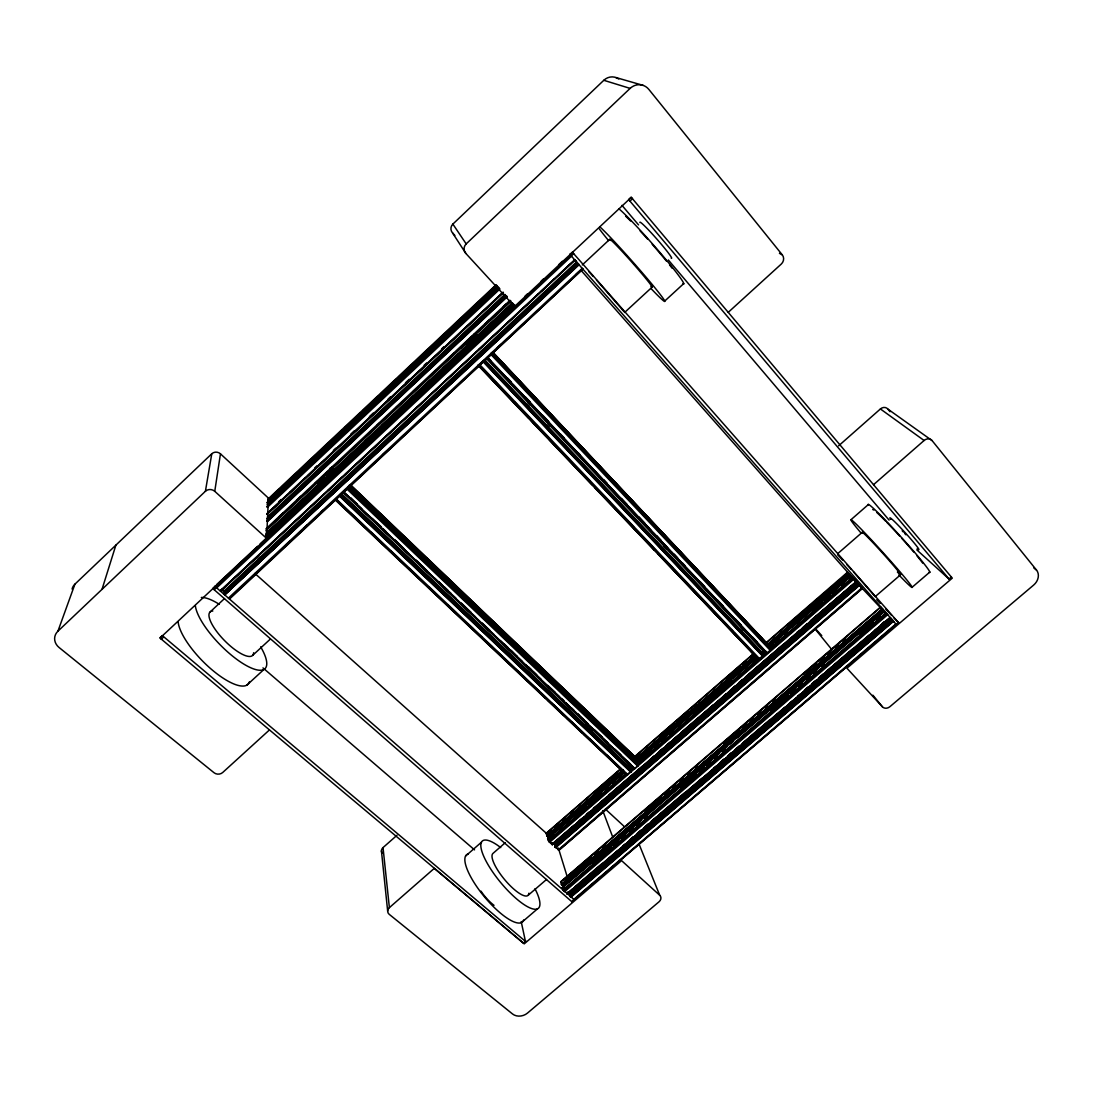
<?xml version="1.0" encoding="UTF-8"?>
<svg xmlns="http://www.w3.org/2000/svg" width="1093" height="1093" viewBox="0 0 1093 1093"><rect width="100%" height="100%" fill="white"/><g stroke="black" fill="none" stroke-linecap="round" stroke-linejoin="round"><path stroke-width="1.5" d="M571.475 897.244L570.163 896.151L570.833 897.326L893.459 621.22L890.112 617.422L567.13 894.074L617.832 850.354M883.964 610.946L887.707 614.69L564.466 891.751L562.349 887.366L563.291 888.158M886.983 614.102L880.548 607.052L560.723 881.723C562.062 888.254 561.98 881.723 564.494 887.038M556.583 847.635L555.025 846.624L558.974 850.012M549.724 838.222L546.896 835.817L546.186 833.276L620.892 768.557M224.407 594.332L578.279 263.905L579.071 264.779L224.666 594.838L578.279 263.905M220.458 453.841L268.441 498.121L266.61 538.384L214.761 491.317L220.458 453.841A6.148 5.697 13.7 0 0 211.782 453.773L74.925 584.154A12.269 10.78 11.1 0 0 72.083 589.059M269.452 729.933L222.726 772.478A6.134 5.274 -1.5 0 1 214.05 772.737L59.104 647.521A13.253 11.49 9.5 0 1 57.929 631.18L205.402 491.276L211.782 453.773M470.236 339.581L474.704 335.879L474.704 333.884M102.018 589.346L115.885 545.134M330.892 470.127C319.457 480.333 331.657 474.772 330.701 468.76M57.929 631.18L74.925 584.154M766.275 652.412C766.862 654.447 773.461 648.409 769.636 646.742L492.137 352.493M722.856 621.958L756.93 657.74C757.558 662.372 764.458 656.292 762.695 655.499M767.914 644.925L493.353 352.656M637.902 764.622L638.216 763.392L348.175 486.617M634.159 768.119L634.773 768.598L638.257 765.428L637.383 761.507L348.681 485.907M339.732 494.555L630.579 770.278L630.36 771.303M350.347 485.798L636.208 758.897L635.866 759.621M625.415 772.97L627.136 775.06L630.688 771.125M635.689 760.865L636.563 759.69L635.388 757.039L350.279 484.541M763.433 651.401L763.911 650.444M761.507 654.461L765.646 650.881M629.773 769.868L632.82 766.808M329.813 470.086L327.108 472.231M324.908 475.018L320.932 480.114M319.662 480.496L318.691 481.221L319.347 480.264M471.698 338.215L472.162 337.464L469.676 338.816L472.012 341.303M327.49 473.378L328.023 472.572L326.301 473.378M327.531 473.952L328.064 473.146L325.427 474.567M461.328 347.861L466.328 343.229M329.758 469.525L329.321 471.507L326.52 472.75M322.025 479.035L322.312 478.215M512.74 303.813L514.584 306.491L465.837 253.439L452.584 232.959A6.257 6.134 87.3 0 1 452.871 224.092L603.801 80.295A13.212 12.255 -80.9 0 1 618.775 79.024M465.837 253.439A6.749 6.626 -83.6 0 1 466.178 243.903L630.115 88.396A14.305 13.225 -78.2 0 1 648.859 89.421L782.315 254.901A6.626 6.012 -59.1 0 1 781.276 264.055L728.239 312.338M267.771 499.296L496.126 284.686M268.646 499.241L279.849 488.721M282.336 486.385L297.255 472.354M299.755 470.017L305.972 464.17M308.458 461.833L315.918 454.811M318.405 452.475L333.338 438.443M335.824 436.107L342.041 430.259M344.527 427.923L360.704 412.717M363.19 410.381L369.407 404.533M371.907 402.197L378.123 396.349M380.61 394.013L396.786 378.806M399.273 376.47L414.192 362.439M417.936 358.928L432.855 344.896M435.342 342.56L450.275 328.528M454.005 325.017L468.938 310.986M472.668 307.475L486.344 294.618M490.088 291.107L495.061 286.434M267.717 500.69L496.646 285.519M267.607 501.045L496.973 285.464M267.799 501.304L497.192 285.724M266.815 502.753L496.208 287.172M267.457 502.821L497.684 286.503M268.714 501.865L496.591 287.814M272.553 498.435L287.486 484.404M291.216 480.893L305.015 468.064M308.65 464.525L323.583 450.494M326.069 448.157L341.071 434.167M344.732 430.615L359.665 416.583M362.152 414.247L377.153 400.257M379.572 397.879L394.6 383.889M398.248 380.337L413.181 366.305M415.668 363.969L430.683 349.979M433.088 347.601L449.264 332.395M451.751 330.059L466.752 316.082M469.184 313.691L496.618 288.019M272.977 498.394L284.166 487.888M290.383 482.04L302.816 470.359M309.032 464.511L320.235 453.991M326.452 448.157L338.885 436.476M345.101 430.628L356.291 420.108M362.507 414.274L374.954 402.579M381.17 396.745L392.36 386.225M398.576 380.378L411.023 368.696M417.239 362.862L428.429 352.342M434.645 346.495L447.078 334.813M453.294 328.966L464.498 318.459M470.714 312.612L483.147 300.93M489.363 295.083L496.823 288.074M267.211 504.392L498.449 287.145M267.389 504.857L498.75 287.527M266.637 506.715L499.31 288.169M267.307 507.425L499.993 288.921M278.66 501.81L281.147 499.474M314.716 467.968L317.202 465.645M333.365 450.466L335.852 448.13M350.785 434.14L354.515 430.628M369.434 416.624L373.164 413.127M388.083 399.123L390.57 396.8M405.489 382.796L409.219 379.285M424.139 365.294L426.625 362.958M441.545 348.954L444.031 346.618M266.719 513.833L503.012 292.214M272.212 509.065L285.874 496.249M289.59 492.752L305.739 477.614M308.226 475.277L324.361 460.126M326.848 457.803L479.595 314.483M482.081 312.147L501.96 293.498M267.061 514.079L503.258 292.473M267.252 514.297L503.422 292.623M267.539 516.866L504.829 294.331M266.829 518.547L505.335 294.891M267.307 519.079L505.84 295.452M267.17 520.377L506.305 295.971M267.006 520.733L506.619 296.121M267.075 520.924L506.742 296.271M267.266 521.197L506.961 296.517M267.539 521.47L507.234 296.818M265.886 528.916L510.035 300.274M279.849 516.101L283.579 512.603M297.269 499.788L301.012 496.29M485.224 323.774L488.954 320.276M503.887 306.3L506.387 303.963M278.674 517.454L283.647 512.795M297.351 499.966L301.081 496.468M314.77 483.639L317.257 481.316M332.204 467.326L334.69 464.99M377.017 425.355L379.517 423.018M395.693 407.867L398.18 405.53M413.127 391.54L416.857 388.042M431.803 374.052L435.533 370.554M449.237 357.739L454.21 353.066M466.656 341.412L472.886 335.592M485.333 323.924L489.063 320.427M502.766 307.611L506.496 304.114M266.569 529.449L510.636 300.93M265.831 530.843L511.018 301.299M265.804 533.425L512.248 302.802M269.042 531.171L276.488 524.189M278.975 521.867L303.84 498.613M307.57 495.115L322.476 481.166M326.206 477.668L339.882 464.88M346.098 459.06L358.531 447.433M364.734 441.613L375.924 431.148M382.14 425.327L394.573 413.7M399.546 409.042L413.209 396.253M415.695 393.931L430.615 379.968M433.101 377.645L439.318 371.825M443.048 368.341L457.953 354.378M462.926 349.733L476.603 336.931M481.576 332.286L493.995 320.645M501.455 313.664L512.644 303.198M265.558 535.174L513.068 303.567M265.626 535.365L513.191 303.731M265.831 535.652L513.437 304.004M266.118 535.953L513.71 304.305M266.528 536.39L514.216 304.715M266.747 536.499L338.898 469.02M340.224 467.777L514.366 304.865M267.116 536.649L282.035 522.686M285.765 519.202L299.455 506.401M305.671 500.58L318.104 488.954M324.32 483.133L335.524 472.668M341.74 466.848L354.173 455.207M357.903 451.723L371.593 438.921M375.323 435.438L380.296 430.779M382.782 428.456L398.945 413.332M402.689 409.848L416.365 397.046M421.338 392.387L435.014 379.599M441.244 373.779L452.434 363.313M459.893 356.332L471.083 345.866M477.313 340.046L488.503 329.567M493.476 324.922L507.152 312.12M510.882 308.636L514.625 305.138M216.537 584.687L257.579 546.309M260.066 543.972L515.063 305.493M525.009 296.189L527.495 293.853M541.185 281.065L543.672 278.742M558.591 264.779L562.335 261.282M275.094 530.132L277.581 527.81M391.991 420.805L395.721 417.321M570.778 255.379L571.502 256.186L216.674 587.897L215.949 587.146L570.778 255.379L569.795 254.3M163.485 637.178L161.299 639.227L160.152 637.656L162.338 635.607L525.446 941.374L521.183 921.536M214.214 589.755L216.441 587.679L215.253 586.108L213.039 588.184L214.214 589.755L571.83 901.698L898.501 622.614L572.349 252.155L569.918 254.423L896.397 624.581L895.85 623.939L573.483 899.635L574.303 899.635M571.284 255.94L573.716 253.672M630.019 201.044L632.478 198.735L631.071 197.232L628.612 199.527L949.23 579.222L951.416 577.118L949.189 579.017M221.414 589.469L225.158 593.062L578.047 263.768L574.658 259.765L220.567 590.548M220.677 590.671L228.15 583.676M230.65 581.353L290.492 525.446M292.992 523.123L306.709 510.308M310.439 506.824L324.156 494.009M327.9 490.511L342.86 476.548M345.361 474.212L422.663 402.019M425.15 399.683L438.867 386.881M442.61 383.383L457.571 369.407M461.314 365.909L476.275 351.946M478.761 349.61L538.617 293.716M541.103 291.38L554.82 278.578M558.564 275.081L571.024 263.44M220.431 591.122L574.904 260.052L220.649 591.204M256.322 558.468L258.809 556.132M223.641 591.381L576.476 262.006L574.672 260.025M224.202 591.914L577.008 262.607M224.721 592.488L577.541 263.208M224.475 594.551L578.552 264.192M224.666 594.838L578.798 264.451M210.211 611.889L224.489 598.581M582.282 264.93L609.744 239.326M268.823 560.818L271.324 558.482M286.311 544.519L290.055 541.021M303.799 528.22L307.543 524.736M321.287 511.92L323.774 509.598M382.482 454.879L386.225 451.395M399.97 438.594L403.713 435.096M417.444 422.294L419.944 419.958M479.895 364.092L482.396 361.756M497.383 347.793L501.127 344.295M576.066 274.452L578.566 272.13M229.134 598.677L582.842 269.042L582.214 268.332L228.396 598.131L229.94 598.663M229.694 598.868L582.842 269.042M252.702 655.322L270.203 639.2M624.609 312.489L652.043 287.199M246.922 685.092L264 669.394M664.735 301.053L683.726 283.606M382.099 853.073A5.301 4.495 -10.9 0 1 383.028 847.594L397.005 835.257M838.618 445.835L880.411 408.96A5.711 5 -48.5 0 1 887.871 409.083L932.069 440.575L1036.533 570.109A11.654 9.564 -42.7 0 1 1033.664 585.056L889.893 706.693A5.629 4.686 -35.2 0 1 882.447 706.857L846.938 668.219L952.29 578.129L631.289 197.355L160.029 638.052L523.451 943.081L525.993 941.141M389.381 907.627L434.276 868.375L524.216 943.874L621.575 860.628L659.707 895.249A5.438 4.468 -22.5 0 1 659.052 901.766L527.482 1013.088A10.752 8.635 -16.6 0 1 512.535 1013.976L389.245 914.349A5.67 4.714 -11.5 0 1 389.381 907.627L383.028 847.594M873.526 484.691L924.104 440.493A6.148 5.287 -47.3 0 1 932.069 440.575M851.051 519.653L868.443 504.474M465.591 856.038L481.439 842.225M505.294 842.703L493.066 853.332A27.352 7.815 50.3 0 0 506.961 882.297A27.352 7.815 50.3 0 0 528.93 893.186M838.249 553.181L862.227 532.318M633.776 757.394L753.555 653.628M765.141 643.586L847.581 572.172L857.691 583.375M546.172 833.576L620.92 768.816M635.101 756.547L753.746 653.764M765.264 643.791L848.127 572.828M550.858 830.325L546.992 833.672L546.186 833.276M554.711 826.977L558.578 823.63M562.43 820.296L565.013 818.056M570.15 813.602L572.732 811.375M594.606 792.425L608.76 780.156M611.342 777.929L616.479 773.475M635.784 756.752L638.367 754.525M658.956 736.682L674.395 723.306M676.963 721.079L682.114 716.625M684.696 714.398L688.549 711.051M693.7 706.597L696.268 704.357M725.875 678.726L740.029 666.457M742.598 664.23L746.464 660.882M750.317 657.549L754.184 654.201M788.927 624.103L804.38 610.727M806.948 608.5L812.099 604.033M815.952 600.699L819.818 597.352M823.685 594.005L826.253 591.778M546.787 835.599L622.682 769.868M635.552 758.72L755.195 655.117M768.065 643.968L849.111 573.784M546.896 835.817L622.805 770.073M635.675 758.925L755.345 655.308M768.215 644.16L849.275 573.962M547.087 836.077L623.01 770.333M635.293 759.772L755.564 655.554M768.42 644.419L849.493 574.221L850.149 574.959L767.491 646.346M554.151 830.065L558.031 826.704M561.898 823.357L565.764 820.01M568.346 817.783L579.959 807.727M610.905 780.921L614.785 777.574M618.652 774.227L622.518 770.866M635.416 759.703L639.282 756.356M661.21 737.365L663.793 735.138M668.957 730.67L671.526 728.43M675.406 725.083L680.556 720.615M683.139 718.374L698.618 704.985M725.697 681.526L728.28 679.286M733.444 674.818L737.31 671.471M739.893 669.244L745.043 664.776M747.626 662.536L755.372 655.841M790.198 625.688L794.065 622.341M797.931 618.98L801.797 615.632M804.38 613.405L817.277 602.229M547.306 836.309L623.229 770.565M635.429 760.004L755.782 655.8M767.218 646.045L849.726 574.467M547.689 836.651L623.707 770.948M635.183 760.892L756.219 656.237M636.7 761.22L756.752 657.33M761.917 652.849L764.499 650.622M768.365 647.275L850.969 575.765L856.529 581.9L552.32 844.698L549.014 841.719L547.634 838.317L623.802 772.396L547.634 838.44L548.426 838.905L550.913 836.582M636.713 761.329L756.821 657.371M760.66 654.051L764.567 650.677M768.406 647.343L851.037 575.833L851.775 576.68M547.962 838.468L553.113 834M555.695 831.773L602.147 791.564M604.73 789.337L609.894 784.87M612.476 782.629L624.089 772.573M636.987 761.411L666.675 735.726M669.244 733.485L731.19 679.887M733.772 677.646L756.998 657.549M769.896 646.373L781.509 636.331M784.091 634.09L787.971 630.743M791.838 627.396L838.29 587.187M840.872 584.96L846.037 580.492M848.619 578.252L851.187 576.025M574.139 816.485L585.752 806.429M593.499 799.734L588.335 804.202L593.581 799.816M596.081 797.494L601.232 793.026M605.112 789.679L607.694 787.452M612.845 782.984L615.427 780.744M637.369 761.766L650.267 750.604M654.133 747.257L658.013 743.896M661.88 740.548L664.462 738.321M669.613 733.854L672.195 731.613M694.137 712.636L708.332 700.353M714.781 694.765L710.901 698.126L714.863 694.861M718.648 691.418L722.514 688.071M726.394 684.724L728.963 682.497M753.487 661.279L757.353 657.931M770.251 646.755L772.833 644.528M775.415 642.288L779.282 638.94M784.446 634.473L787.028 632.246M814.121 608.801L821.868 602.093M824.45 599.866L829.601 595.398M832.183 593.157L836.063 589.81M841.214 585.342L843.796 583.115M848.96 578.648L851.543 576.421M580.684 810.992L585.848 806.525M596.163 797.589L600.112 794.338M605.194 789.774L607.776 787.534M640.033 759.621L642.616 757.394M645.198 755.154L650.431 750.795M654.229 747.339L656.879 745.207M661.962 740.644L664.626 738.513M669.708 733.95L672.291 731.709M699.383 708.264L707.198 701.665M718.729 691.514L721.394 689.382L718.866 691.691M726.476 684.819L729.058 682.578M775.511 642.383L779.377 639.036M819.367 604.429L821.95 602.188M824.532 599.961L828.494 596.71M832.279 593.267L836.227 590.001M841.309 585.438L843.892 583.211M849.042 578.744L851.72 576.612M589.837 803.355L592.42 801.128M596.286 797.767L598.868 795.54M636.673 762.805L637.738 762.313L349.241 486.972M654.352 747.53L656.934 745.289M662.03 741.04L664.612 738.8M711.133 698.386L713.715 696.159M775.647 642.561L778.23 640.334M832.429 593.431L835.011 591.19M548.249 840.476L625.579 773.571M629.445 770.223L633.312 766.876M637.178 763.529L758.337 658.71M762.204 655.363L766.07 652.015M769.937 648.668L852.431 577.295M548.522 841.05L625.893 774.104M629.759 770.756L633.639 767.409M637.506 764.062L766.453 652.507M770.319 649.16L852.854 577.76M549.014 841.719L626.412 774.773M630.278 771.426L634.432 767.792M638.025 764.731L853.428 578.402M549.588 842.32L854.002 579.044M550.435 842.17L552.143 844.001L574.112 825.174M579.263 820.72L581.845 818.493M586.9 813.957L589.564 811.826M593.431 808.478L598.581 804.024M601.068 801.715L606.301 797.357M608.801 795.035L642.356 766.193M651.373 758.405L653.942 756.178M659.011 751.629L662.959 748.391M666.73 744.948L670.692 741.71M673.261 739.483L678.411 735.029M680.898 732.706L713.169 704.985M723.47 696.077L726.053 693.85M731.203 689.396L735.07 686.062M738.841 682.633L742.789 679.381M745.371 677.154L783.995 643.777M796.783 632.546L799.448 630.415M803.3 627.081L807.167 623.734M810.951 620.305L856.461 581.845M552.32 844.698L583.252 817.564M585.821 815.351L589.646 811.921M593.554 808.67L654.024 756.274M657.945 753.022L663.041 748.486M665.664 746.341L726.189 694.028M730.056 690.694L735.206 686.24M737.72 683.931L742.926 679.559M745.453 677.25L799.584 630.593M802.166 628.366L807.317 623.912M809.831 621.616L856.256 581.613L552.115 844.561M552.43 842.812L553.645 843.892L856.584 582.091L854.712 579.877M553.645 843.892L856.98 582.555L860.792 586.873M857.868 583.539L554.902 845.285L857.431 583.047M555.025 846.665L858.702 584.386L862.227 588.362L558.96 850.327M555.148 846.679L858.688 584.386M555.121 846.979L858.907 584.605M555.23 847.198L859.071 584.796M555.422 847.471L859.303 585.042M555.654 847.703L859.522 585.301M558.168 849.93L861.817 587.897M558.673 850.299L862.363 588.526M528.097 895.331L546.582 879.428M875.11 596.696L900.591 574.768M560.723 882.065L880.739 607.243L885.043 611.861M564.152 879.865L591.313 856.543M593.895 854.316L597.775 850.982M601.669 847.649L605.549 844.329M644.351 810.992L661.169 796.551M663.765 794.338L668.943 789.897M671.526 787.67L675.406 784.337M679.286 781.003L683.166 777.67M687.046 774.336L689.642 772.123M694.806 767.669L697.402 765.455M723.279 743.24L738.8 729.905M741.382 727.678L746.56 723.238M749.142 721.025L753.022 717.691M756.916 714.357L760.796 711.024M764.676 707.69L767.259 705.463M772.437 701.023L775.019 698.796M803.478 674.367L816.416 663.26M819.012 661.033L824.177 656.592M826.773 654.365L830.653 651.032M834.533 647.698L838.413 644.364M842.293 641.031L844.889 638.818M561.392 884.319L882.283 608.883M561.515 884.565L882.461 609.074M561.72 884.838L882.707 609.347M561.952 885.084L883.39 610.113L562.485 885.494M562.43 885.494L883.363 610.085L882.666 609.347M521.429 922.629L537.483 908.857M562.349 887.502L884.456 611.165M912.19 587.201L929.856 572.049M562.676 887.502L641.536 819.859M644.132 817.632L719.112 753.309M721.694 751.096L726.872 746.656M729.455 744.442L733.335 741.109M737.215 737.789L818.657 667.919M821.239 665.692L884.592 611.356M591.518 863.47L610.905 846.829M613.501 844.616L618.665 840.175M625.128 834.642L621.248 837.962L625.223 834.738M629.008 831.308L632.888 827.988M644.515 818.001L647.111 815.788M680.72 786.96L696.227 773.653M698.81 771.439L703.988 766.999M706.57 764.786L710.45 761.452M714.33 758.132L716.912 755.905M722.077 751.478L724.659 749.251M769.909 710.45L788.012 694.929M790.594 692.702L795.759 688.276M798.341 686.049L802.221 682.729M806.101 679.395L809.981 676.075M813.861 672.741L816.444 670.528M821.608 666.102L824.204 663.875M859.098 633.94L873.321 621.739M879.783 616.192L875.903 619.526L879.879 616.302M599.374 856.912L603.24 853.578M605.836 851.365L611.001 846.925M613.583 844.711L617.463 841.378L613.665 844.821M629.103 831.404L631.686 829.191M691.145 778.189L696.323 773.748M698.905 771.535L702.785 768.201M706.665 764.881L710.532 761.548M714.412 758.228L716.994 756.014M722.172 751.574L724.755 749.361M777.751 703.892L780.347 701.679M782.93 699.465L788.094 695.025M794.556 689.478L790.676 692.812L794.652 689.587M798.436 686.158L802.317 682.824M806.197 679.504L808.779 677.277L806.238 679.696M813.943 672.851L816.539 670.637M866.954 627.382L872.118 622.955M608.5 849.261L611.083 847.034M621.37 838.263L625.251 834.929M629.131 831.609L631.768 829.3M636.877 824.955L639.473 822.728M698.987 771.644L702.867 768.311M706.693 765.073L709.33 762.764M714.453 758.419L717.09 756.11M798.477 686.349L802.358 683.016M876.094 619.731L878.676 617.518M563.032 889.784L886.013 612.818M563.332 890.412L886.478 613.323M563.851 891.123L887.106 614.02M568.428 892.325L572.308 888.992M574.904 886.778L602.106 863.47M630.62 839.055L633.202 836.828M638.394 832.388L640.976 830.174M644.87 826.841L648.75 823.507M651.346 821.294L656.524 816.854M659.12 814.627L685.038 792.425M721.312 761.356L723.908 759.129M729.086 754.689L731.682 752.476M735.562 749.142L739.455 745.809M743.336 742.489L747.229 739.155M749.825 736.928L769.253 720.287M805.527 689.205L808.123 686.991M812.017 683.658L815.897 680.324M819.791 676.991L823.671 673.671M826.267 671.444L831.445 667.003M834.041 664.79L852.171 649.242M881.983 623.72L884.565 621.493M622.942 845.804L625.606 843.7M629.5 840.367L633.38 837.033M637.192 833.59L641.154 830.379M643.75 828.152L648.928 823.712M651.442 821.389L702.061 778.202M713.633 768.106L716.311 766.002M720.191 762.668L724.085 759.334M727.883 755.905L731.859 752.681M734.455 750.454L739.633 746.013M742.133 743.691L784.979 707.171M790.171 702.731L792.753 700.517M797.849 695.968L800.527 693.85M804.421 690.516L808.301 687.196M812.099 683.753L816.075 680.529M818.575 678.207L869.208 635.019M874.386 630.579L876.982 628.366M880.862 625.032L884.756 621.698M567.335 894.224L890.276 617.613L567.445 894.224M567.404 892.038L569.125 893.582L890.672 618.201M891.601 619.253L570 894.62L891.137 618.734M570.396 896.793L892.557 620.237L570.163 896.205L892.612 620.305L893.691 621.521M570.273 896.547L892.803 620.482M570.601 897.08L893.459 621.22M523.451 943.081L525.446 941.374M571.83 901.698L898.391 622.45M464.867 344.596L464.252 345.019L465.645 342.737L468.788 346.112M473.009 336.22L470.496 337.628M768.939 646.906L769.636 646.742M634.159 758.105L635.743 757.832L350.266 485.032M762.49 652.207L761.22 652.384M574.344 899.785L216.441 587.679M765.769 642.821L766.835 642.862M634.473 756.889L635.388 757.039M615.905 77.535L643.203 85.391M603.801 80.295L630.115 88.396M779.432 253.316L782.315 254.901M317.503 482.669C329.512 470.25 316.82 488.653 317.435 481.316M880.411 408.96L924.104 440.493M637.383 761.507L582.596 709.931M1033.882 568.032L1036.533 570.109M262.976 667.905L474.553 849.876M563.537 884.469L564.726 885.508M254.874 573.442L549.588 836.172M916.795 549.875L949.23 579.222M605.454 809.162L624.089 826.363M337.245 500.594L340.961 504.092M350.416 513L354.146 516.511M354.569 516.962L360.745 522.809M370.254 531.745L372.727 534.081M373.109 534.491L381.402 542.278M390.433 550.858L399.997 559.862M408.987 568.401L418.592 577.432M428.77 587.105L437.173 595.002M448.335 605.549L455.767 612.572M468.159 624.281L474.362 630.142M479.472 635.033L481.945 637.369M487.984 643.026L492.943 647.712M496.796 651.401L501.742 656.073M509.051 662.945L511.538 665.295M515.336 668.93L520.295 673.602M532.66 685.297L538.835 691.145M551.2 702.772L557.389 708.674M568.524 719.194L575.984 726.203M587.078 736.737L595.726 744.92M606.861 755.441L614.28 762.449M620.592 768.379L623.078 770.729M335.592 499.528L627.136 775.06M336.084 500.211L386.854 548.194M389.327 550.544L405.435 565.75M409.151 569.262L425.245 584.482M426.735 585.821L443.826 602.038M444.072 602.216L545.38 698.003M547.853 700.34L563.947 715.546M566.734 718.128L582.528 733.102M584.086 734.523L601.109 750.659M601.437 750.918L626.221 774.336M334.882 499.638L626.562 775.142M339.868 494.746L630.716 770.784M339.786 495.143L631.057 771.371M339.855 495.525L631.057 771.59M339.677 495.785L630.934 771.863M339.417 496.058L630.716 772.109M336.275 498.982L627.806 774.623M375.637 536.649L378.11 538.986M394.19 554.178L397.893 557.69M411.501 570.546L416.447 575.219M428.811 586.914L434.987 592.748M448.595 605.604L453.54 610.29M468.378 624.308L473.324 628.981M488.161 643.012L491.864 646.523M517.836 671.061L520.309 673.411M536.39 688.604L538.863 690.94M553.7 704.971L557.403 708.469M572.24 722.5L575.956 725.998M589.551 738.868L595.74 744.702M606.861 755.222L614.28 762.245M350.607 497.67L357.356 504.31M372.194 518.424L377.153 523.137M377.768 523.506L381.471 527.031M383.329 529.012L385.802 531.362M395.051 539.942L404.355 549.014M415.49 559.602L424.152 567.827M438.99 581.941L442.706 585.479M444.427 586.914L448.13 590.425M448.895 591.354L451.368 593.704M461.711 603.35L471.151 612.531M482.286 623.106L489.705 630.169M504.556 644.283L508.259 647.807M511.1 650.308L516.921 656.046M528.384 666.744L536.704 674.859M547.839 685.448L555.258 692.511M561.447 698.386L563.92 700.736M571.338 707.799L573.811 710.149M577.773 713.702L583.717 719.563M594.838 730.151L602.27 737.201M614.635 748.965L620.824 754.853M626.999 760.728L630.716 764.253M350.689 498.312L361.81 508.887M369.229 515.937L380.35 526.512M385.296 531.212L390.242 535.912M393.945 539.436L398.986 544.027M401.363 546.486L408.782 553.536M416.201 560.586L427.418 571.065M434.741 578.224L447.092 589.974M450.808 593.499L455.836 598.09M460.686 602.899L475.523 616.999M482.942 624.048L494.063 634.623M500.239 640.498L512.603 652.248M516.306 655.773L522.481 661.648M526.198 665.172L531.225 669.777M533.616 672.222L541.021 679.286M548.44 686.336L559.657 696.801M565.75 702.785L579.345 715.71M583.047 719.235L588.075 723.839M592.939 728.635L607.763 742.734M615.181 749.784L626.303 760.359M631.248 765.059L633.721 767.409M343.735 491.891L634.773 768.598M343.339 491.836L634.514 768.762M343.243 492.014L634.295 768.803M343.421 492.615L632.328 767.177M590.179 727.801L592.652 730.151M341.918 494.022L630.934 768.393M584.454 724.7L586.927 727.036M322.872 476.958L325.345 479.294M341.399 494.542L630.47 768.844M350.744 503.859L355.69 508.546M372.973 524.941L376.675 528.452M393.958 544.847L397.661 548.358M403.823 554.219L408.768 558.906M414.944 564.753L418.646 568.278M426.051 575.301L428.511 577.637M437.159 585.834L439.632 588.184M456.915 604.579L460.618 608.091M479.13 625.661L482.833 629.172M489.008 635.033L492.711 638.544M500.116 645.567L503.818 649.078M509.994 654.939L513.696 658.451M521.101 665.473L523.561 667.823M530.979 674.846L533.439 677.195M542.087 685.393L545.79 688.904M563.073 705.299L566.775 708.81M584.058 725.205L587.761 728.717M593.936 734.578L597.639 738.089M606.273 746.287L608.746 748.637M614.908 754.484L618.624 757.995M322.394 477.491L324.867 479.841M340.934 495.074L630.074 769.349M330.168 468.241L333.871 471.766M333.297 471.725L330.277 469.635L332.75 471.998M330.236 469.075L333.406 472.217M348.708 486.699L361.783 499.31M365.048 502.356L393.015 528.998M394.628 530.583L410.258 545.448M413.113 548.221L442.255 575.984M442.679 576.448L459.497 592.433M462.394 595.261L484.582 616.425M485.347 617.108L508.737 639.432M510.458 641.126L557.976 686.431M558.509 686.991L581.927 709.33M330.933 470.7L333.406 473.05M348.23 487.191L638.572 764.198M348.011 487.587L638.585 764.745M347.547 488.257L638.257 765.428M346.891 488.967L637.684 766.084M331.766 466.834L335.469 470.386M331.807 467.394L335.496 470.919M350.785 485.839L374.23 508.231M377.112 510.773L406.295 538.863M406.623 538.972L422.322 554.192M426.311 557.772L453.363 583.635M455.822 585.985L470.591 600.084M475.51 604.784L502.561 630.647M505.021 632.997L518.533 646.113M524.708 651.797L567.868 693.249M572.677 697.635L617.203 740.385M619.663 742.748L635.402 757.572M331.862 468.146L334.335 470.496M331.807 468.323L334.267 470.673M350.293 485.975L636.222 759.102M331.917 468.706L334.376 471.056M350.416 486.371L636.563 759.69M331.848 468.883L334.321 471.233M349.118 485.374L636.577 759.908M330.428 467.968L334.13 471.493M348.94 485.634L636.44 760.168M222.098 589.318L223.15 590.329M849.439 574.221L850.286 575.191M860.396 586.394L855.887 581.599M837.648 554.82L842.676 560.081M902.176 530.761L903.378 532.018M479.349 364.242L759.84 658.997M494.938 381.43L502.425 389.34M514.639 402.169L517.003 404.642M518.861 406.61L523.561 411.555M536.472 425.122L538.822 427.582M540.693 429.494L546.404 435.533M559.466 449.209L562.868 452.83M564.657 454.729L568.182 458.432M582.268 473.228L586.968 478.16M587.569 478.775L589.96 481.262M605.221 497.288L609.908 502.247M622.846 515.841L625.196 518.314M628.065 521.334L633.94 527.509M646.851 541.076L649.201 543.535M649.898 544.259L655.786 550.435M668.711 564.029L673.261 568.77M673.862 569.439L677.387 573.142M692.648 589.182L699.301 596.15M710.259 607.681L712.609 610.154M713.415 610.973L721.366 619.294M731.053 629.513L733.403 631.986M734.264 632.847L743.144 642.219M479.8 366.073L759.129 659.448M479.69 366.428L482.04 368.901M486.727 373.833L502.001 389.873M504.351 392.332L529.026 418.236M532.537 421.939L545.462 435.506M550.162 440.438L576.011 467.585M578.347 470.045L591.272 483.612M595.972 488.544L611.247 504.583M614.772 508.286L639.432 534.19M641.782 536.663L654.707 550.23M660.582 556.392L701.692 599.565M705.217 603.268L720.478 619.307M724.003 622.996L748.678 648.9M751.028 651.373L756.93 657.74M479.649 366.592L481.999 369.051M485.524 372.754L528.998 418.4M531.348 420.873L545.448 435.67M548.973 439.372L592.447 485.019M594.797 487.492L654.707 550.407M658.232 554.11L701.706 599.756M704.056 602.216L720.506 619.499M477.819 365.158L758.487 659.598M876.736 599.715L880.179 603.336M885.904 609.361L891.628 615.386M893.91 617.791L898.501 622.614M467.025 341.18L469.362 343.653M484.623 359.734L762.641 652.986M505.622 382.577L508.163 385.282M647.548 532.264L649.898 534.737M470.017 345.415L466.492 341.699L468.378 344.705M484.09 360.266L762.163 653.45M505.103 382.618L507.453 385.091M546.186 425.928L548.536 428.401M647.138 532.346L649.488 534.819M483.625 360.786L761.78 653.942M484.008 361.66L763.133 655.691M483.024 360.69L763.174 655.882M482.86 360.936L763.051 656.142M466.178 343.926L468.528 346.399M482.6 361.223L762.832 656.401M507.671 378.178L511.196 381.908M525.268 396.773L529.955 401.732M542.852 415.367L548.713 421.57M560.436 433.962L563.961 437.678M578.033 452.557L580.369 455.03M603.828 479.827L607.339 483.543M621.411 498.422L627.273 504.611M639.009 517.003L644.87 523.205M656.592 535.597L661.279 540.557M674.176 554.192L677.701 557.908M682.387 562.868L684.737 565.354M699.985 581.462L704.671 586.422M717.568 600.057L723.429 606.246M735.152 618.652L741.013 624.841M752.749 637.246L757.435 642.192M470.755 339.65L473.105 342.123M488.325 358.203L767.026 652.767M487.259 357.411L490.771 361.127M496.632 367.316L510.704 382.181M513.054 384.668L555.258 429.276M557.608 431.749L571.68 446.613M575.191 450.33L586.914 462.722M592.775 468.911L606.847 483.789M610.372 487.505L651.401 530.87M653.751 533.343L667.823 548.208M671.334 551.938L684.232 565.559M688.918 570.519L704.165 586.627M706.502 589.1L748.719 633.708M751.055 636.181L765.127 651.045M487.779 358.121L766.753 652.945M487.615 358.326L766.494 653.013M471.479 341.699L469.143 339.226L468.596 339.704L470.933 342.191M486.727 357.807L764.594 651.346M487.355 359.515L764.075 651.742M527.905 402.73L530.255 405.202M547.825 423.756L550.175 426.229M663.834 546.24L666.17 548.713M741.163 627.888L743.513 630.36M886.04 613.61L856.447 582.241L580.684 269.971M475.824 334.062L478.16 336.535M475.168 333.775L477.873 336.507M767.996 644.474L492.738 352.424L768.024 644.665M475.127 333.925L477.463 336.398M474.581 333.871L477.299 336.644M474.348 334.007L477.545 337.341M491.905 352.615L770.811 648.368M492.205 353.012L495.703 356.728M505.048 366.633L514.393 376.538M523.725 386.444L531.895 395.106M541.24 405.011L549.41 413.673M558.742 423.578L568.087 433.484M577.418 443.389L585.588 452.051M594.934 461.956L604.265 471.862M612.435 480.524L621.78 490.429M631.112 500.334L640.457 510.24M648.627 518.902L659.134 530.05M666.143 537.469L676.649 548.618M684.819 557.28L695.326 568.428M702.321 575.847L712.827 586.996M723.334 598.131L730.343 605.563M740.849 616.698L747.844 624.13M759.526 636.509L765.36 642.698M475.127 335.237L477.463 337.723M492.67 353.831L770.893 648.859M491.071 353.23L770.606 649.529M491.577 355.17L770.032 650.171M856.748 582.487L854.275 579.413L855.477 580.848M885.904 612.79L886.696 613.651M852.403 577.336L855.628 581.257L854.931 580.479M854.384 579.673L851.802 576.831M588.758 271.542L593.294 276.488M452.584 232.959L454.852 235.432M816.129 629.472L821.758 635.607M576.271 261.896L574.426 259.847M846.706 564.439L851.406 569.59M596.45 279.986L624.171 311.765M853.428 571.83L874.66 595.999M857.267 583.075L856.584 582.091M904.635 533.398L905.878 534.791M886.683 613.87L883.253 610.099M575.15 260.721L576.079 261.774M621.972 205.361L638.531 224.871M668.329 259.984L889.087 520.104M872.897 695.189L882.447 706.857M887.871 409.083L890.003 411.719M814.791 628.612L831.937 649.734M215.949 587.146L215.294 585.862M555.394 845.326L554.807 844.383M452.871 224.092L466.178 243.903M225.786 592.857L225.554 592.051M639.022 844.028L659.707 895.249M569.877 893.596L569.371 892.066M602.83 810.801L612.79 837.265M558.359 848.031L567.349 877.146M554.342 843.004L554.643 843.987M381.43 850.846L387.66 911.07M205.402 491.276A6.64 6.107 11.1 0 1 214.761 491.317M599.688 226.688A51.139 2.254 48.5 0 1 651.92 284.153A51.139 2.254 48.5 0 1 651.032 288.552M608.596 240.624A51.139 2.254 48.5 0 1 599.388 228.956M618.857 208.763A51.262 3.142 48.6 0 1 660.637 253.289A51.262 3.142 48.6 0 1 682.879 283.893M625.633 216.209A43.57 2.664 48.6 0 1 630.661 221.046M640.129 230.937A43.57 2.664 48.6 0 1 647.712 239.258M652.166 244.258A43.57 2.664 48.6 0 1 666.552 261.213M669.544 264.902A43.57 2.664 48.6 0 1 672.168 268.263M610.263 240.46A31.943 1.407 48.5 0 1 632.137 262.498A31.943 1.407 48.5 0 1 650.909 286.448M639.897 222.521A24.032 1.599 48.7 0 1 657.098 239.34A24.032 1.599 48.7 0 1 671.266 258.249M260.653 646.837A48.639 15.398 45.6 0 1 242.605 663.342A48.639 15.398 45.6 0 1 195.346 605.59M201.331 597.461A48.639 15.398 45.6 0 1 219.269 604.292M249.477 681.745A48.529 16.108 45.5 0 1 212.274 670.036A48.529 16.108 45.5 0 1 178.118 621.712M253.644 652.74A30.385 9.618 45.6 0 1 224.448 640.484A30.385 9.618 45.6 0 1 212.807 611.001M523.67 919.964A43.679 13.089 50.4 0 1 485.101 897.599A43.679 13.089 50.4 0 1 468.241 853.906M534.983 888.759A43.775 12.501 50.3 0 1 524.585 904.949A43.775 12.501 50.3 0 1 483.352 855.395A43.775 12.501 50.3 0 1 500.731 847.594M494.009 905.318A20.453 6.216 50.5 0 1 480.975 891.137M868.293 505.28A45.892 2.514 47.8 0 1 900.55 536.431A45.892 2.514 47.8 0 1 929.214 572.322M861.188 533.206A45.797 1.817 47.9 0 1 860.218 528.165A45.797 1.817 47.9 0 1 905.373 578.17A45.797 1.817 47.9 0 1 898.897 574.959M872.72 509.611A39.006 2.145 47.8 0 1 873.867 510.062M876.764 512.467A39.006 2.145 47.8 0 1 885.726 521.238M886.956 522.495A39.006 2.145 47.8 0 1 899.566 535.953M901.575 538.152A39.006 2.145 47.8 0 1 913.762 552.02M917.041 555.941A39.006 2.145 47.8 0 1 922.738 563.127M862.732 533.316A28.609 1.134 47.9 0 1 884.838 555.64A28.609 1.134 47.9 0 1 897.394 572.076M890.645 519.353A21.518 1.284 47.7 0 1 905.359 532.892A21.518 1.284 47.7 0 1 917.218 548.618M639.35 822.442L636.768 824.655L639.446 822.537"/></g></svg>
